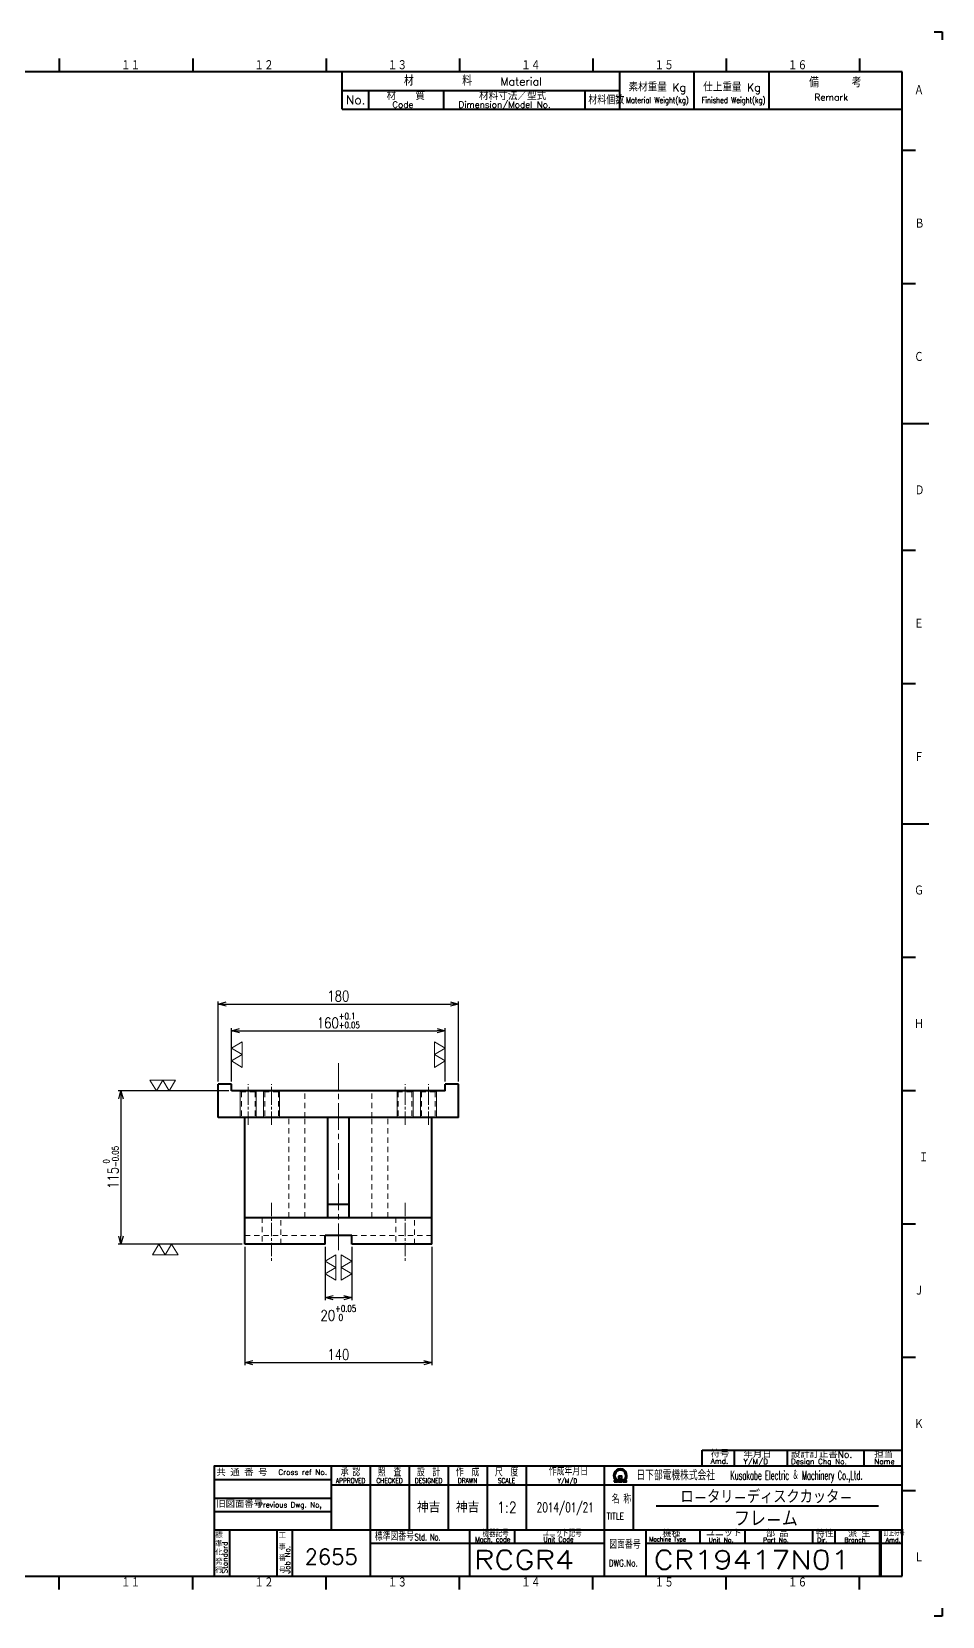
# Model space of a CAD drawing. Header units: millimetres. Extents: x 0 to 1682, y 0 to 1188.
# Drawn here: x 999 to 1682, y 0 to 1188 of the extents above; entities that cross this region are included whole.
import ezdxf
from ezdxf.enums import TextEntityAlignment as Align

# ---------------------------------------------------------------- set-up
doc = ezdxf.new("R2010")
doc.units = ezdxf.units.MM
doc.header["$LTSCALE"] = 2
for name, pattern in [('GEN7', [15, 10, -1.5, 2, -1.5]), ('GEN7A', [7.5, 5, -0.75, 1, -0.75]), ('HIDDEN2', [3.5, 2, -1.5])]:
    doc.linetypes.add(name, pattern=pattern)
doc.layers.get('0').update_dxf_attribs({"lineweight": 20})
doc.layers.get('DEFPOINTS').update_dxf_attribs({"color": 253})
for name, color, linetype, lineweight in [('2', 5, 'Continuous', 40), ('3A', 6, 'HIDDEN2', 20), ('4', 3, 'Continuous', 13), ('5', 3, 'Continuous', 13), ('7', 4, 'GEN7', 13), ('7A', 4, 'GEN7A', 13), ('8', 1, 'Continuous', 13), ('WAKU', 7, 'Continuous', 40)]:
    doc.layers.add(name, color=color, linetype=linetype, lineweight=lineweight)
doc.layers.add('RAHM2', color=1, linetype='Continuous')
doc.styles.add('DIMENSION', font='romans.shx', dxfattribs={"width": 0.8, "bigfont": 'extfont2.shx'})
doc.styles.get("Standard").update_dxf_attribs({"font": 'romans.shx', "width": 0.8, "bigfont": 'extfont2.shx'})
doc.dimstyles.new('GEN-ISO$0', dxfattribs={"dimtxt": 4, "dimasz": 3, "dimexe": 1, "dimexo": 1, "dimgap": 1, "dimtad": 3, "dimrnd": 0.01, "dimdsep": 46, "dimtxsty": 'Standard', "dimblk": 'OPEN30', "dimcen": 0, "dimclrt": 7, "dimazin": 2, "dimtp": 0.1, "dimtm": 0.1, "dimtfac": 0.6, "dimtmove": 2, "dimatfit": 3, "dimldrblk": 'OPEN30', "dimfxl": 1, "dimarcsym": 0})

# ---------------------------------------------------------------- blocks, each defined once
blk = doc.blocks.new('A1部品図')
at = {"layer": 'WAKU', "color": 5, "linetype": 'Continuous'}
for p, q in [((838, 594), (841, 594)), ((841, 594), (841, 591)), ((510, 584), (510, 579)), ((560, 584), (560, 579)), ((610, 584), (610, 579)), ((660, 584), (660, 579)), ((710, 584), (710, 579)), ((760, 584), (760, 579)), ((810, 584), (810, 579)), ((826, 579), (25, 579)), ((826, 15), (826, 579)), ((831, 549.5), (826, 549.5)), ((831, 499.5), (826, 499.5)), ((836, 447), (826, 447)), ((831, 399.5), (826, 399.5)), ((831, 349.5), (826, 349.5)), ((836, 297), (826, 297)), ((831, 247), (826, 247)), ((831, 197), (826, 197)), ((831, 147), (826, 147)), ((831, 97), (826, 97)), ((831, 47), (826, 47)), ((25, 15), (826, 15)), ((510, 10), (510, 15)), ((560, 10), (560, 15)), ((610, 10), (610, 15)), ((660, 10), (660, 15)), ((710, 10), (710, 15)), ((760, 10), (760, 15)), ((810, 10), (810, 15)), ((841, 0), (838, 0)), ((841, 3), (841, 0))]:
    blk.add_line(p, q, dxfattribs=at)
at = {"layer": 'WAKU', "color": 7, "linetype": 'Continuous'}
for p, q in [((616, 565), (616, 579)), ((720, 579), (720, 565)), ((748, 565), (748, 579)), ((776, 579), (776, 565)), ((616, 572), (720, 572)), ((626, 565), (626, 572)), ((654, 572), (654, 565)), ((707, 572), (707, 565)), ((616, 565), (826, 565))]:
    blk.add_line(p, q, dxfattribs=at)
at = {"layer": 'WAKU', "color": 5, "linetype": 'Continuous'}
for s, height, p in [('１１', 3.311, (533.1, 579.6)), ('１２', 3.311, (583.1, 579.6)), ('１３', 3.311, (633.1, 579.6)), ('１４', 3.311, (683.1, 579.6)), ('１５', 3.311, (733.1, 579.6)), ('１６', 3.311, (783.1, 579.6)), ('Ａ', 3.31, (830.43, 570.24)), ('Ｂ', 3.31, (830.65, 520.24)), ('Ｃ', 3.31, (830.43, 470.24)), ('Ｄ', 3.31, (830.65, 420.24)), ('Ｅ', 3.31, (830.43, 370.24)), ('Ｆ', 3.31, (830.43, 320.24)), ('Ｇ', 3.31, (830.43, 270.24)), ('Ｈ', 3.31, (830.43, 220.24)), ('Ｉ', 3.31, (832.19, 170.24)), ('Ｊ', 3.31, (830.43, 120.24)), ('Ｋ', 3.31, (830.43, 70.24)), ('Ｌ', 3.31, (830.43, 20.24)), ('１１', 3.311, (533.1, 10.87)), ('１２', 3.311, (583.1, 10.87)), ('１３', 3.311, (633.1, 10.87)), ('１４', 3.311, (683.1, 10.87)), ('１５', 3.311, (733.1, 10.87)), ('１６', 3.311, (783.1, 10.87))]:
    blk.add_text(s, height=height, dxfattribs=at).set_placement(p)
at = {"layer": 'WAKU', "color": 7, "linetype": 'Continuous'}
for s, height, p in [('材\u3000\u3000\u3000\u3000\u3000料', 3.311, (639.18, 573.82)), ('Material', 3, (675.34, 573.82)), ('備     考', 3.311, (791.08, 573.21)), ('材\u3000\u3000質', 3, (632.68, 568.39)), ('材料寸法／型式', 3, (667.33, 568.39)), ('素材重量 Kg', 3, (723.35, 571.63)), ('仕上重量 Kg', 3, (751.35, 571.63)), ('Remark', 2.5, (793.03, 568.16)), ('No.', 3.311, (617.5, 566.82)), ('Code', 2.4, (634.82, 565.45)), ('Dimension/Model No.', 2.4, (659.65, 565.45))]:
    blk.add_text(s, height=height, dxfattribs=at).set_placement(p)
for s, height, width, p in [('材料個数', 3, 0.8, (708.32, 566.79)), ('Material Weight(kg)', 2.2, 0.68, (722.37, 567.25)), ('Finished Weight(kg)', 2.2, 0.68, (750.74, 567.25))]:
    blk.add_text(s, height=height, dxfattribs=dict(at, width=width)).set_placement(p)
blk = doc.blocks.new('A1表題欄')
at = {"layer": 'RAHM2', "color": 5, "linetype": 'Continuous'}
for p, q in [((-722, 543), (-722, 564)), ((-801, 543), (-761.5, 543)), ((-761.5, 543), (-722, 543))]:
    blk.add_line(p, q, dxfattribs=at)
at = {"layer": 'RAHM2', "color": 7, "linetype": 'Continuous'}
for p, q in [((-801, 557), (-761.5, 557)), ((-761.5, 557), (-722, 557))]:
    blk.add_line(p, q, dxfattribs=at)
at = {"layer": 'WAKU', "linetype": 'Continuous'}
for p, q in [((-781, 564), (-781, 543)), ((-761.5, 564), (-761.5, 543)), ((-761, 564), (-761, 543)), ((-742, 564), (-742, 543)), ((-741.5, 564), (-741.5, 543))]:
    blk.add_line(p, q, dxfattribs=at)
at = {"layer": 'WAKU'}
for p, q in [((-75, 47.26), (0, 47.26)), ((-75, 41.26), (-75, 47.26)), ((-63, 47.26), (-63, 41.26)), ((-43.2, 47.26), (-43.2, 41.26)), ((-14.4, 47.26), (-14.4, 41.26)), ((-257.95, 36.26), (-214.07, 36.26)), ((-214.07, 41.26), (-214.07, 17.42)), ((-199.45, 41.26), (-199.45, 0)), ((-184.82, 41.26), (-184.82, 17.42)), ((-170.2, 41.26), (-170.2, 17.42)), ((-155.57, 41.26), (-155.57, 17.42)), ((-140.95, 41.26), (-140.95, 17.42)), ((-111.7, 41.26), (-111.7, 0)), ((-214.07, 34.26), (0, 34.26)), ((-140.95, 34.26), (-140.95, 17.42)), ((-111.7, 34.26), (-111.7, 34.26)), ((-100.83, 34.26), (-100.83, 17.42)), ((-257.95, 29.34), (-214.07, 29.34)), ((-257.95, 24.34), (-214.07, 24.34)), ((-92.27, 26.35), (-8.97, 26.35)), ((-257.95, 17.42), (0, 17.42)), ((-252.23, 17.42), (-252.23, 0)), ((-234.41, 17.42), (-234.41, 0)), ((-228.7, 17.42), (-228.7, 0)), ((-199.45, 12.42), (-111.7, 12.42)), ((-162.27, 17.42), (-162.27, 0)), ((-145.41, 17.42), (-145.41, 12.42)), ((-96.17, 17.42), (-96.17, 0)), ((-96.17, 12.42), (0, 12.42)), ((-75.85, 17.42), (-75.85, 12.42)), ((-59, 17.42), (-59, 12.42)), ((-33.71, 17.42), (-33.71, 12.42)), ((-25.28, 17.42), (-25.28, 12.42))]:
    blk.add_line(p, q, dxfattribs=at)
at = {"layer": 'WAKU', "color": 7, "linetype": 'Continuous'}
for p, q in [((-8.43, 0), (-8.43, 17.42)), ((-7.93, 0), (-7.93, 17.42))]:
    blk.add_line(p, q, dxfattribs=at)
at = {"layer": 'WAKU', "color": 5}
blk.add_lwpolyline([(0, 41.26), (-257.95, 41.26), (-257.95, 0)], dxfattribs=at)
at = {"layer": 'WAKU'}
for points in [[(-107.98, 35.4), (-106.78, 35.4), (-106.78, 36.01)], [(-107.98, 35.58), (-107.03, 35.58), (-107.03, 35.91)], [(-107.28, 35.82), (-107.28, 35.75), (-107.98, 35.75), (-107.98, 35.4)], [(-106.38, 37.51), (-106.38, 35.4), (-105.08, 35.4), (-105.08, 37.51), (-106.38, 37.51)], [(-106.23, 37.36), (-106.23, 36.53), (-105.23, 36.53), (-105.23, 37.36), (-106.23, 37.36)], [(-105.23, 36.38), (-105.23, 35.55), (-106.23, 35.55), (-106.23, 36.38), (-105.23, 36.38)], [(-104.68, 35.98), (-104.68, 35.4), (-103.42, 35.4), (-103.42, 35.75), (-104.15, 35.75), (-104.15, 35.8)], [(-104.43, 35.87), (-104.43, 35.58), (-103.42, 35.58)]]:
    blk.add_lwpolyline(points, dxfattribs=at)
for radius, start, end in [(2.5, 308.27062, 230.89517), (2.28, 303.99488, 234.40132), (2.06, 299.8294, 238.47561)]:
    blk.add_arc((-105.7, 37.76), radius, start, end, dxfattribs=at)
at = {"layer": 'RAHM2', "color": 7, "linetype": 'Continuous', "width": 0.8}
for s, height, p in [('ユニットNo.', 2.5, (-797.71, 560.92)), ('Unit No.', 2.5, (-797.71, 557.64)), ('コードNo.', 2.5, (-776.48, 560.81)), ('Part No.', 2.5, (-776.48, 557.53)), ('総製作個数', 2.5, (-756.83, 560.72)), ("T. Q'ty", 2.2, (-756.83, 557.96)), ("Stock Q'ty", 2.2, (-740.2, 558.06)), ('在庫棚入庫', 2.5, (-736.92, 560.82))]:
    blk.add_text(s, height=height, dxfattribs=at).set_placement(p)
at = {"layer": 'WAKU'}
for s, height, p in [('Amd.', 2, (-71.83, 42.2)), ('符号', 2.5, (-71.83, 44.63)), ('Y/M/D', 2, (-59.51, 41.97)), ('年月日', 2.5, (-59.51, 44.4)), ('設計訂正書No.', 2.5, (-41.71, 44.44)), ('Design Chg No.', 2, (-41.71, 42.01)), ('担当', 2.5, (-10.5, 44.44)), ('Name', 2, (-10.5, 42.01)), ('旧図面番号', 2.5, (-257.15, 25.71)), ('標', 2, (-257.56, 14.43)), ('準', 2, (-257.56, 11.11)), ('事', 2, (-233.85, 9.93)), ('工', 2, (-233.85, 14.24)), ('機種', 2.4, (-89.92, 14.76)), ('ユニット', 2.4, (-73.61, 14.96)), ('Unit No.', 1.7, (-72.61, 12.76)), ('Part No.', 1.7, (-52.19, 12.76)), ('部 品', 2.4, (-51.07, 14.79)), ('特性', 2.4, (-32.45, 14.78)), ('Dir.', 1.7, (-31.91, 12.76)), ('Branch', 1.7, (-21.72, 12.76)), ('派 生', 2.4, (-20.35, 14.72)), ('化', 2, (-257.56, 7.95)), ('発', 2, (-257.56, 4.47)), ('番', 2, (-233.85, 5.76)), ('行', 2, (-257.56, 1.24)), ('号', 2, (-233.85, 1.24))]:
    blk.add_text(s, height=height, dxfattribs=at).set_placement(p)
for s, height, p in [('共 通 番 号', 2.5, (-247.55, 39.14)), ('Cross ref No.', 2, (-224.77, 39.04))]:
    blk.add_text(s, height=height, dxfattribs=at).set_placement(p, align=Align.MIDDLE)
for s, height, width, p in [('APPROVED', 1.8, 0.8, (-206.82, 35.85)), ('承 認', 3, 0.7, (-206.82, 39.35)), ('CHECKED', 1.8, 0.8, (-192.2, 35.85)), ('照  査', 3, 0.7, (-192.2, 39.35)), ('DESIGNED', 1.8, 0.8, (-177.57, 35.85)), ('設  計', 3, 0.7, (-177.57, 39.35)), ('作  成', 3, 0.7, (-162.95, 39.35)), ('DRAWN', 1.8, 0.8, (-162.95, 35.85)), ('尺  度', 3, 0.7, (-148.33, 39.35)), ('SCALE', 1.8, 0.8, (-148.33, 35.85)), ('DWG.No.', 2.5, 0.8, (-104.59, 4.96))]:
    blk.add_text(s, height=height, dxfattribs=dict(at, width=width)).set_placement(p, align=Align.MIDDLE)
for s, height, width, p in [('作成年月日', 3, 0.7, (-132.51, 37.82)), ('Y/M/D', 1.8, 0.8, (-129.21, 34.87)), ('Kusakabe Electric ＆ Machinery Co.,Ltd.', 3.3108, 0.5, (-64.44, 36.19)), ('名 称', 3, 0.7, (-108.94, 27.33)), ('Previous Dwg. No,', 2, 0.97, (-241.46, 25.8)), ('TITLE', 2.5, 0.8, (-110.82, 21.25)), ('標準図番号', 3, 0.7, (-197.74, 13.44)), ('Std. No.', 2.5, 0.7, (-182.77, 13.44)), ('Mach. code', 2, 0.7, (-160.14, 12.83)), ('機器記号', 2.5, 0.7, (-157.35, 14.77)), ('ユニット記号', 2.5, 0.7, (-134.86, 14.85)), ('Unit Code', 2, 0.7, (-134.55, 12.83)), ('図面番号', 3, 0.7, (-109.85, 10.37)), ('Machine Type', 1.7, 0.9, (-94.85, 13.05))]:
    blk.add_text(s, height=height, dxfattribs=dict(at, width=width)).set_placement(p)
at = {"layer": 'WAKU', "width": 0.844147}
blk.add_text('日下部電機株式会社', height=3.311, dxfattribs=at).set_placement((-99.65, 36.06), (-70.21, 36.06), align=Align.FIT)
at = {"layer": 'WAKU'}
for s, p in [('Standard', (-252.93, 1.05)), ('Job No.', (-229.5, 1.05))]:
    blk.add_text(s, height=2, rotation=90, dxfattribs=at).set_placement(p)
at = {"layer": 'WAKU', "color": 7, "linetype": 'Continuous', "width": 0.7}
blk.add_text('訂正符号', height=2, dxfattribs=at).set_placement((-6.99, 15.16))
at = {"layer": 'WAKU', "color": 7, "linetype": 'Continuous'}
blk.add_text('Amd.', height=1.7, dxfattribs=at).set_placement((-6.26, 12.76))
at = {"layer": 'WAKU', "linetype": 'Continuous', "width": 0.7}
for tag, p in [('GEN-TITLE-UN', (-791, 551.01)), ('GEN-TITLE-PT', (-771.25, 551)), ('GEN-TITLE-QT', (-751.51, 551)), ('GEN-TITLE-STO', (-731.57, 551))]:
    blk.add_attdef(tag, text='', height=6, dxfattribs=at).set_placement(p, align=Align.MIDDLE)
at = {"layer": 'WAKU'}
for tag, height, width, p in [('GEN-TITLE-CRO', 4, 0.8, (-236.01, 32.8)), ('HEADER1', 5, 0.9, (-50.88, 30.15)), ('GEN-TITLE-SCA', 4, 0.85, (-148.21, 25.85)), ('HEADER2', 6, 0.9, (-51.11, 21.68)), ('GEN-TITLE-PRE', 4, 0.8, (-236.01, 20.88))]:
    blk.add_attdef(tag, text='', height=height, dxfattribs=dict(at, width=width)).set_placement(p, align=Align.MIDDLE)
for tag, p in [('GEN-TITLE-APP｛3.4｝', (-206.8, 26.09)), ('GEN-TITLE-CHE｛3.4｝', (-192.17, 26.09)), ('GEN-TITLE-DES｛3.4｝', (-177.55, 26.09)), ('GEN-TITLE-DRA｛3.4｝', (-162.93, 26.09))]:
    blk.add_attdef(tag, text='', height=4, dxfattribs=at).set_placement(p, align=Align.MIDDLE)
at = {"layer": 'WAKU', "width": 0.7}
blk.add_attdef('GEN-TITLE-DAT', text='', height=3.5, dxfattribs=at).set_placement((-126.36, 24.1), align=Align.CENTER)
blk.add_attdef('GEN-TITLE-DAT1{4.4}', text='', height=3.5, dxfattribs=at).set_placement((-243.52, 8.71), align=Align.MIDDLE_CENTER)
at = {"layer": 'WAKU', "color": 5}
blk.add_attdef('HEADER6', text='', height=5.8, dxfattribs=at).set_placement((-214.07, 2.7), align=Align.BOTTOM_CENTER)
at = {"layer": 'WAKU', "style": 'DIMENSION', "width": 1.2}
blk.add_attdef('HEADER13', text='', height=7.02, dxfattribs=at).set_placement((-196.44, 6.21), align=Align.MIDDLE_LEFT)
at = {"layer": 'WAKU', "color": 5, "style": 'DIMENSION', "width": 1.2}
for tag, p in [('HEADER12', (-160.55, 6.21)), ('GEN-TITLE-DWG', (-93.21, 6.21))]:
    blk.add_attdef(tag, text='', height=7.02, dxfattribs=at).set_placement(p, align=Align.MIDDLE_LEFT)
at = {"layer": 'WAKU', "color": 5, "style": 'DIMENSION'}
blk.add_attdef('GEN-TITLE-Amd', text='', height=7.02, dxfattribs=at).set_placement((-3.96, 6.21), align=Align.MIDDLE)
blk = doc.blocks.new('_Open30')
at = {"color": 0, "linetype": 'ByBlock', "lineweight": -2}
for p, q in [((-1, 0.27), (0, 0)), ((0, 0), (-1, -0.27)), ((0, 0), (-1, 0))]:
    blk.add_line(p, q, dxfattribs=at)
blk = doc.blocks.new('*D18')
at = {"layer": '5', "color": 0, "lineweight": -2, "transparency": 16777216}
for p, q in [((1219.2, 277), (1219.2, 237)), ((1239.2, 277), (1239.2, 237)), ((1225.2, 239), (1233.2, 239))]:
    blk.add_line(p, q, dxfattribs=at)
at = {"layer": 'DEFPOINTS', "color": 0, "transparency": 16777216}
for p in [(1219.2, 279), (1239.2, 279), (1239.2, 239)]:
    blk.add_point(p, dxfattribs=at)
at = {"layer": '5', "color": 0, "lineweight": -2, "transparency": 16777216, "xscale": 6, "yscale": 6, "zscale": 6, "rotation": 180}
blk.add_blockref('_Open30', (1219.2, 239), dxfattribs=at)
at = {"layer": '5', "color": 0, "lineweight": -2, "transparency": 16777216, "xscale": 6, "yscale": 6, "zscale": 6}
blk.add_blockref('_Open30', (1239.2, 239), dxfattribs=at)
at = {"layer": '5', "color": 7, "transparency": 16777216, "insert": (1229.2, 227.4), "char_height": 8, "attachment_point": 5}
blk.add_mtext('20{\\H4.800000;\\S+0.05^  0;}', dxfattribs=at)
blk = doc.blocks.new('yi')
at = {"layer": '8'}
for p, q in [((-2.4, 4), (7.2, 4)), ((-2.4, 4), (0, 0)), ((2.4, 4), (0, 0)), ((4.8, 0), (2.4, 4)), ((7.2, 4), (4.8, 0))]:
    blk.add_line(p, q, dxfattribs=at)
blk = doc.blocks.new('*D19')
at = {"layer": '5', "color": 0, "lineweight": -2, "transparency": 16777216}
for p, q in [((1159.2, 277), (1159.2, 188.2)), ((1299.2, 277), (1299.2, 188.2)), ((1165.2, 190.2), (1293.2, 190.2))]:
    blk.add_line(p, q, dxfattribs=at)
at = {"layer": 'DEFPOINTS', "color": 0, "transparency": 16777216}
for p in [(1159.2, 279), (1299.2, 279), (1299.2, 190.2)]:
    blk.add_point(p, dxfattribs=at)
at = {"layer": '5', "color": 0, "lineweight": -2, "transparency": 16777216, "xscale": 6, "yscale": 6, "zscale": 6, "rotation": 180}
blk.add_blockref('_Open30', (1159.2, 190.2), dxfattribs=at)
at = {"layer": '5', "color": 0, "lineweight": -2, "transparency": 16777216, "xscale": 6, "yscale": 6, "zscale": 6}
blk.add_blockref('_Open30', (1299.2, 190.2), dxfattribs=at)
at = {"layer": '5', "color": 7, "transparency": 16777216, "insert": (1229.2, 196.2), "char_height": 8, "attachment_point": 5}
blk.add_mtext('140', dxfattribs=at)
blk = doc.blocks.new('*D20')
at = {"layer": '5', "color": 0, "lineweight": -2, "transparency": 16777216}
for p, q in [((1149.2, 401), (1149.2, 441)), ((1309.2, 401), (1309.2, 441)), ((1155.2, 439), (1303.2, 439))]:
    blk.add_line(p, q, dxfattribs=at)
at = {"layer": 'DEFPOINTS', "color": 0, "transparency": 16777216}
for p in [(1309.2, 439), (1149.2, 399), (1309.2, 399)]:
    blk.add_point(p, dxfattribs=at)
at = {"layer": '5', "color": 0, "lineweight": -2, "transparency": 16777216, "xscale": 6, "yscale": 6, "zscale": 6, "rotation": 180}
blk.add_blockref('_Open30', (1149.2, 439), dxfattribs=at)
at = {"layer": '5', "color": 0, "lineweight": -2, "transparency": 16777216, "xscale": 6, "yscale": 6, "zscale": 6}
blk.add_blockref('_Open30', (1309.2, 439), dxfattribs=at)
at = {"layer": '5', "color": 7, "transparency": 16777216, "insert": (1229.2, 446.6), "char_height": 8, "attachment_point": 5}
blk.add_mtext('160{\\H4.800000;\\S+0.1^ +0.05;}', dxfattribs=at)
blk = doc.blocks.new('*D21')
at = {"layer": '5', "color": 0, "lineweight": -2, "transparency": 16777216}
for p, q in [((1139.2, 401), (1139.2, 461)), ((1145.2, 459), (1313.2, 459)), ((1319.2, 401), (1319.2, 461))]:
    blk.add_line(p, q, dxfattribs=at)
at = {"layer": 'DEFPOINTS', "color": 0, "transparency": 16777216}
for p in [(1319.2, 459), (1139.2, 399), (1319.2, 399)]:
    blk.add_point(p, dxfattribs=at)
at = {"layer": '5', "color": 0, "lineweight": -2, "transparency": 16777216, "xscale": 6, "yscale": 6, "zscale": 6, "rotation": 180}
blk.add_blockref('_Open30', (1139.2, 459), dxfattribs=at)
at = {"layer": '5', "color": 0, "lineweight": -2, "transparency": 16777216, "xscale": 6, "yscale": 6, "zscale": 6}
blk.add_blockref('_Open30', (1319.2, 459), dxfattribs=at)
at = {"layer": '5', "color": 7, "transparency": 16777216, "insert": (1229.2, 465), "char_height": 8, "attachment_point": 5}
blk.add_mtext('180', dxfattribs=at)
blk = doc.blocks.new('*D25')
at = {"layer": '5', "color": 0, "lineweight": -2, "transparency": 16777216}
for p, q in [((1147.2, 394), (1064.2, 394)), ((1066.2, 388), (1066.2, 285)), ((1157.2, 279), (1064.2, 279))]:
    blk.add_line(p, q, dxfattribs=at)
at = {"layer": 'DEFPOINTS', "color": 0, "transparency": 16777216}
for p in [(1149.2, 394), (1066.2, 279), (1159.2, 279)]:
    blk.add_point(p, dxfattribs=at)
at = {"layer": '5', "color": 0, "lineweight": -2, "transparency": 16777216, "xscale": 6, "yscale": 6, "zscale": 6}
for p, rotation in [((1066.2, 394), 90), ((1066.2, 279), 270)]:
    blk.add_blockref('_Open30', p, dxfattribs=dict(at, rotation=rotation))
at = {"layer": '5', "color": 7, "transparency": 16777216, "insert": (1058.6, 336.5), "char_height": 8, "attachment_point": 5, "rotation": 90}
blk.add_mtext('115{\\H4.800000;\\S 0^ -0.05;}', dxfattribs=at)

msp = doc.modelspace()

# ---------------------------------------------------------------- linework, layer by layer
at = {"layer": '2'}
for p, q in [((1149.189, 398.993), (1139.189, 398.993)), ((1139.189, 373.993), (1139.189, 398.993)), ((1309.188, 393.993), (1149.171, 393.993)), ((1149.188, 393.993), (1149.188, 398.993)), ((1319.188, 398.993), (1309.188, 398.993)), ((1309.188, 393.993), (1309.188, 398.993)), ((1319.189, 373.993), (1319.189, 398.993)), ((1319.188, 373.993), (1139.189, 373.993)), ((1159.188, 278.993), (1159.188, 373.993)), ((1221.188, 298.993), (1221.188, 373.993)), ((1237.188, 298.993), (1237.188, 373.993)), ((1299.189, 278.993), (1299.189, 373.993)), ((1221.188, 308.993), (1237.188, 308.993)), ((1159.188, 298.993), (1299.189, 298.993)), ((1239.188, 285.493), (1219.188, 285.493)), ((1219.188, 278.993), (1219.188, 285.493)), ((1239.188, 278.993), (1239.188, 285.493)), ((1219.188, 278.993), (1159.188, 278.993)), ((1299.189, 278.993), (1239.188, 278.993))]:
    msp.add_line(p, q, dxfattribs=at)
at = {"layer": '3A'}
for p, q in [((1156.627, 393.273), (1155.38, 393.993)), ((1156.627, 393.273), (1156.627, 373.993)), ((1166.732, 393.273), (1156.627, 393.273)), ((1166.732, 393.273), (1167.98, 393.993)), ((1166.732, 393.273), (1166.732, 373.993)), ((1174.127, 393.273), (1172.88, 393.993)), ((1174.127, 393.273), (1174.127, 373.993)), ((1184.232, 393.273), (1174.127, 393.273)), ((1184.232, 393.273), (1185.48, 393.993)), ((1184.232, 393.273), (1184.232, 373.993)), ((1204.188, 373.993), (1204.188, 393.993)), ((1254.188, 373.993), (1254.188, 393.993)), ((1274.127, 393.273), (1272.88, 393.993)), ((1274.127, 393.273), (1274.127, 373.993)), ((1284.232, 393.273), (1274.127, 393.273)), ((1284.232, 393.273), (1285.48, 393.993)), ((1284.232, 393.273), (1284.232, 373.993)), ((1291.627, 393.273), (1290.38, 393.993)), ((1291.627, 393.273), (1291.627, 373.993)), ((1301.732, 393.273), (1291.627, 393.273)), ((1301.732, 393.273), (1302.98, 393.993)), ((1301.732, 393.273), (1301.732, 373.993)), ((1192.188, 298.993), (1192.188, 373.993)), ((1204.188, 298.993), (1204.188, 373.993)), ((1254.188, 298.993), (1254.188, 373.993)), ((1266.188, 298.993), (1266.188, 373.993)), ((1172.188, 298.993), (1172.188, 278.993)), ((1186.188, 278.993), (1186.188, 298.993)), ((1272.188, 298.993), (1272.188, 278.993)), ((1286.188, 278.993), (1286.188, 298.993)), ((1219.188, 285.493), (1159.188, 285.493)), ((1299.189, 285.493), (1239.188, 285.493))]:
    msp.add_line(p, q, dxfattribs=at)
at = {"layer": '4'}
for p, q in [((1155.68, 393.82), (1155.68, 373.993)), ((1167.68, 393.82), (1167.68, 373.993)), ((1173.18, 393.82), (1173.18, 373.993)), ((1185.18, 393.82), (1185.18, 373.993)), ((1273.18, 393.82), (1273.18, 373.993)), ((1285.18, 393.82), (1285.18, 373.993)), ((1290.68, 393.82), (1290.68, 373.993)), ((1302.68, 393.82), (1302.68, 373.993))]:
    msp.add_line(p, q, dxfattribs=at)
at = {"layer": '5'}
for p, q in [((1155.38, 393.993), (1167.98, 393.993)), ((1172.88, 393.993), (1185.48, 393.993)), ((1272.88, 393.993), (1285.48, 393.993)), ((1290.38, 393.993), (1302.98, 393.993))]:
    msp.add_line(p, q, dxfattribs=at)
at = {"layer": '7'}
msp.add_line((1229.188, 274.603), (1229.188, 415.724), dxfattribs=at)
at = {"layer": '7A'}
for p, q in [((1161.68, 368.545), (1161.68, 398.993)), ((1179.18, 368.545), (1179.18, 398.993)), ((1279.18, 368.545), (1279.18, 398.993)), ((1296.68, 368.545), (1296.68, 398.993)), ((1179.188, 310.021), (1179.188, 265.28)), ((1279.188, 310.021), (1279.188, 265.28))]:
    msp.add_line(p, q, dxfattribs=at)

# ---------------------------------------------------------------- block references
at = {"layer": '2', "lineweight": 0, "xscale": 2, "yscale": 2, "zscale": 2}
msp.add_blockref('A1部品図', (0, 0), dxfattribs=at)
msp.add_blockref('A1表題欄', (1652, 30), dxfattribs=at).add_auto_attribs({'GEN-TITLE-DWG': 'CR19417N01', 'GEN-TITLE-UN': '19', 'GEN-TITLE-PT': '417', 'HEADER1': 'ロ-タリ-ディスクカッタ-', 'HEADER2': 'フレ-ム', 'GEN-TITLE-DAT': '2014/01/21', 'GEN-TITLE-SCA': '1:2', 'HEADER6': '2655', 'HEADER12': 'RCGR4', 'GEN-TITLE-QT': '1', 'GEN-TITLE-DES｛3.4｝': '神吉', 'GEN-TITLE-DRA｛3.4｝': '神吉', 'GEN-TITLE-STO': '0'})
at = {"layer": '2', "yscale": 2, "zscale": 2}
for p, xscale, rotation in [((1149.189, 425.923), 2, 270), ((1309.186, 425.923), -2, 90), ((1104.221, 278.993), 2, 180), ((1219.188, 266.291), 2, 270), ((1239.188, 266.291), -2, 90)]:
    msp.add_blockref('yi', p, dxfattribs=dict(at, xscale=xscale, rotation=rotation))
at = {"layer": '2', "xscale": 2, "yscale": 2, "zscale": 2}
msp.add_blockref('yi', (1092.777, 393.993), dxfattribs=at)

# ---------------------------------------------------------------- dimensions: what is measured, and where the dimension line sits
at = {"layer": '5'}
dim = msp.add_linear_dim(base=(1319.189, 458.993), p1=(1139.189, 398.993), p2=(1319.189, 398.993), dimstyle='GEN-ISO$0', override={"dimscale": 2, "dimadec": 2, "dimtdec": 3}, dxfattribs=at)
dim.commit()
dim.dimension.update_dxf_attribs({"geometry": '*D21', "text_midpoint": (1229.189, 464.993)})
for base, p1, p2, angle, override, picture, middle in [((1309.188, 438.993), (1149.189, 398.993), (1309.188, 398.993), 0, {"dimscale": 2, "dimgap": 1, "dimadec": 2, "dimtol": 1, "dimlim": 0, "dimtm": -0.05, "dimtdec": 3}, '*D20', (1229.188, 446.593)), ((1066.222, 278.993), (1149.188, 393.993), (1159.188, 278.993), 90, {"dimscale": 2, "dimgap": 1, "dimadec": 2, "dimtol": 1, "dimlim": 0, "dimtp": 0, "dimtm": 0.05, "dimtdec": 3}, '*D25', (1058.622, 336.493)), ((1299.189, 190.184), (1159.188, 278.993), (1299.189, 278.993), 0, {"dimscale": 2, "dimadec": 2, "dimtdec": 3}, '*D19', (1229.189, 196.184))]:
    dim = msp.add_linear_dim(base=base, p1=p1, p2=p2, angle=angle, dimstyle='GEN-ISO$0', override=override, dxfattribs=at)
    dim.commit()
    dim.dimension.update_dxf_attribs({"geometry": picture, "text_midpoint": middle})
dim = msp.add_linear_dim(base=(1239.188, 238.993), p1=(1219.188, 278.993), p2=(1239.188, 278.993), angle=0, dimstyle='GEN-ISO$0', override={"dimscale": 2, "dimgap": 1, "dimadec": 2, "dimtol": 1, "dimlim": 0, "dimtp": 0.05, "dimtm": 0, "dimtdec": 3}, dxfattribs=at)
dim.commit()
dim.dimension.update_dxf_attribs({"geometry": '*D18', "text_midpoint": (1229.188, 227.359), "dimtype": 160})

doc.saveas('drawing.dxf')
